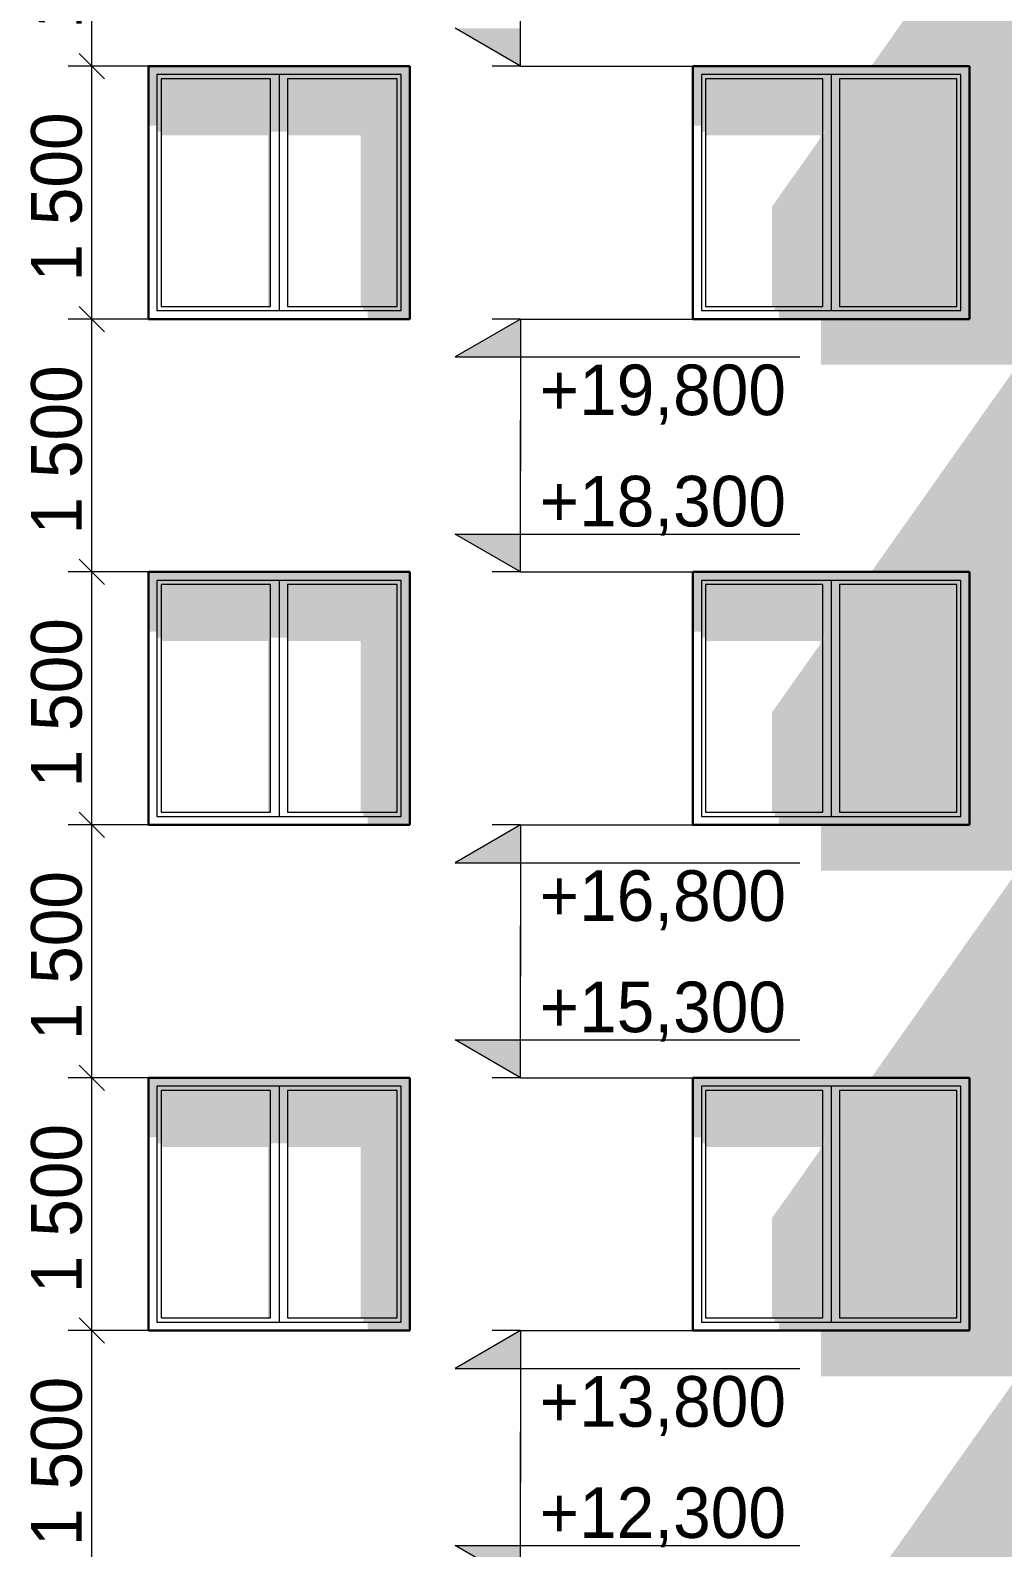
# Model space of a CAD drawing. Extents: x -73780 to 132552, y -11647 to 36957.
# Drawn here: x -68043 to -62275, y 12512 to 21512 of the extents above; entities that cross this region are included whole.
import ezdxf

# ---------------------------------------------------------------- set-up
doc = ezdxf.new("R2010")
doc.units = 0
doc.header["$MEASUREMENT"] = 0
doc.layers.add('0_Ном_пера__98', color=7, linetype='Continuous', lineweight=13, true_color=0x001f3e)
doc.layers.add('Интерьер- Перегородка', color=7, linetype='Continuous')
doc.layers.add('Окна ArchiCAD', color=7, linetype='Continuous')
for name, color, linetype, lineweight in [('Интерьер- Перегородка_Ном_пера__7', 7, 'Continuous', 5), ('Окна ArchiCAD_Ном_пера__1', 7, 'Continuous', 13), ('Окна ArchiCAD_Ном_пера__120', 7, 'Continuous', 13), ('Окна ArchiCAD_Ном_пера__41', 7, 'Continuous', 30), ('Окна ArchiCAD_Ном_пера__7', 7, 'Continuous', 5)]:
    doc.layers.add(name, color=color, linetype=linetype, lineweight=lineweight)
doc.styles.add('СГЕНЕРИР_СТИЛЬ_1', font='GOTHIC.TTF')
doc.styles.add('СГЕНЕРИР_СТИЛЬ_2', font='')
doc.styles.get('СГЕНЕРИР_СТИЛЬ_2').set_extended_font_data('Arial Unicode MS Кириллический')
doc.dimstyles.new('СГЕНЕРИР_СТИЛЬ__1', dxfattribs={"dimtxt": 300, "dimasz": 142.5, "dimexe": 0.18, "dimexo": 0, "dimgap": 0.09, "dimtad": 1, "dimdec": 0, "dimzin": 0, "dimdsep": 46, "dimtxsty": 'СГЕНЕРИР_СТИЛЬ_2', "dimblk": 'ARROWHEAD_6', "dimblk1": 'ARROWHEAD_6', "dimblk2": 'ARROWHEAD_6', "dimcen": 0.09, "dimclrd": 256, "dimclre": 256, "dimclrt": 256, "dimadec": 0, "dimazin": 0, "dimtfac": 1, "dimtdec": 4, "dimtmove": 0, "dimatfit": 3, "dimfxl": 0, "dimtolj": 1, "dimtzin": 0, "dimarcsym": 0})

# ---------------------------------------------------------------- blocks, each defined once
blk = doc.blocks.new('Элемент разреза_222', base_point=(-87179.4, 0))
at = {"layer": 'Окна ArchiCAD_Ном_пера__7', "linetype": 'Continuous'}
for points in [[(-62522.8, 15250), (-62472.8, 15250), (-62472.8, 15300), (-64112.8, 15300), (-64112.8, 15250), (-64062.8, 15250)], [(-64112.8, 15250), (-64112.8, 14946.4), (-64062.8, 14946.4), (-64062.8, 15250)], [(-64062.8, 15225), (-64037.8, 15225), (-63342.8, 15225), (-63292.8, 15225), (-63292.8, 15250), (-64062.8, 15250)], [(-64062.8, 15225), (-64062.8, 14911.1), (-64037.8, 14911.1), (-64037.8, 15225)], [(-64037.8, 14889.9), (-63357.8, 14889.9), (-63357.8, 14871.5), (-63642.7, 14468.6), (-63642.7, 13875), (-63342.8, 13875), (-63342.8, 15225), (-64037.8, 15225)], [(-63342.8, 14911.1), (-63329.8, 14911.1), (-63342.8, 14892.7), (-63342.8, 13875), (-63292.8, 13875), (-63292.8, 15225), (-63342.8, 15225)], [(-62522.8, 15250), (-63292.8, 15250), (-63292.8, 15225), (-63242.8, 15225), (-62547.8, 15225), (-62522.8, 15225)], [(-63292.8, 13875), (-63242.8, 13875), (-63242.8, 15225), (-63292.8, 15225)], [(-62547.8, 13875), (-62547.8, 15225), (-63242.8, 15225), (-63242.8, 13875)], [(-62547.8, 13875), (-62522.8, 13875), (-62522.8, 15225), (-62547.8, 15225)], [(-62522.8, 13850), (-62472.8, 13850), (-62472.8, 15250), (-62522.8, 15250)], [(-63292.8, 13875), (-63627.7, 13875), (-63627.7, 13850), (-63292.8, 13850)], [(-63242.8, 13875), (-63292.8, 13875), (-63292.8, 13850), (-62522.8, 13850), (-62522.8, 13875), (-62547.8, 13875)], [(-63602.7, 13800), (-62472.8, 13800), (-62472.8, 13850), (-62522.8, 13850), (-63602.7, 13850)]]:
    blk.add_hatch(color=256, dxfattribs=at).paths.add_polyline_path(points, flags=0)
at = {"layer": 'Окна ArchiCAD_Ном_пера__1', "linetype": 'Continuous'}
for p, q in [((-64062.8, 15250), (-64062.8, 13850)), ((-62522.8, 15250), (-64062.8, 15250)), ((-62522.8, 13850), (-62522.8, 15250)), ((-64062.8, 13850), (-62522.8, 13850))]:
    blk.add_line(p, q, dxfattribs=at)
at = {"layer": 'Окна ArchiCAD_Ном_пера__120', "linetype": 'Continuous'}
for p, q in [((-63342.8, 15225), (-64037.8, 15225)), ((-64037.8, 15225), (-64037.8, 13875)), ((-63342.8, 13875), (-63342.8, 15225)), ((-63292.8, 15250), (-63292.8, 15225)), ((-63292.8, 15225), (-63292.8, 13875)), ((-62547.8, 15225), (-63242.8, 15225)), ((-63242.8, 15225), (-63242.8, 13875)), ((-62547.8, 13875), (-62547.8, 15225)), ((-64037.8, 13875), (-63342.8, 13875)), ((-63292.8, 13875), (-63292.8, 13850)), ((-63242.8, 13875), (-62547.8, 13875))]:
    blk.add_line(p, q, dxfattribs=at)
at = {"layer": 'Окна ArchiCAD_Ном_пера__41', "linetype": 'Continuous'}
for p, q in [((-64112.8, 13800), (-64112.8, 15300)), ((-64112.8, 15300), (-62472.8, 15300)), ((-62472.8, 15300), (-62472.8, 13800)), ((-62472.8, 13800), (-64112.8, 13800))]:
    blk.add_line(p, q, dxfattribs=at)
blk = doc.blocks.new('Элемент разреза_224', base_point=(-87179.4, 0))
at = {"layer": 'Окна ArchiCAD_Ном_пера__7', "linetype": 'Continuous'}
for points in [[(-65842.8, 15250), (-65792.8, 15250), (-65792.8, 15300), (-67342.8, 15300), (-67342.8, 15250), (-67292.8, 15250)], [(-67342.8, 15250), (-67342.8, 14946.4), (-67292.8, 14946.4), (-67292.8, 15250)], [(-67292.8, 15225), (-67267.8, 15225), (-66617.8, 15225), (-66567.8, 15225), (-66567.8, 15250), (-67292.8, 15250)], [(-67292.8, 15225), (-67292.8, 14911.1), (-67267.8, 14911.1), (-67267.8, 15225)], [(-66617.8, 15225), (-67267.8, 15225), (-67267.8, 14889.9), (-66632.8, 14889.9), (-66632.8, 13875), (-66617.8, 13875)], [(-66567.8, 15225), (-66617.8, 15225), (-66617.8, 14911.1), (-66567.8, 14911.1)], [(-65842.8, 15250), (-66567.8, 15250), (-66567.8, 15225), (-66517.8, 15225), (-65867.8, 15225), (-65842.8, 15225)], [(-66517.8, 15225), (-66567.8, 15225), (-66567.8, 14911.1), (-66517.8, 14911.1)], [(-65867.8, 15225), (-66517.8, 15225), (-66517.8, 14889.9), (-66082.8, 14889.9), (-66082.8, 13875), (-65867.8, 13875)], [(-65867.8, 13875), (-65842.8, 13875), (-65842.8, 15225), (-65867.8, 15225)], [(-65842.8, 13850), (-65792.8, 13850), (-65792.8, 15250), (-65842.8, 15250)], [(-66067.8, 13875), (-66067.8, 13850), (-65842.8, 13850), (-65842.8, 13875)], [(-66042.8, 13800), (-65792.8, 13800), (-65792.8, 13850), (-65842.8, 13850), (-66042.8, 13850)]]:
    blk.add_hatch(color=256, dxfattribs=at).paths.add_polyline_path(points, flags=0)
at = {"layer": 'Окна ArchiCAD_Ном_пера__1', "linetype": 'Continuous'}
for p, q in [((-67292.8, 15250), (-67292.8, 13850)), ((-65842.8, 15250), (-67292.8, 15250)), ((-65842.8, 13850), (-65842.8, 15250)), ((-67292.8, 13850), (-65842.8, 13850))]:
    blk.add_line(p, q, dxfattribs=at)
at = {"layer": 'Окна ArchiCAD_Ном_пера__120', "linetype": 'Continuous'}
for p, q in [((-67267.8, 15225), (-67267.8, 13875)), ((-66617.8, 15225), (-67267.8, 15225)), ((-66617.8, 13875), (-66617.8, 15225)), ((-66567.8, 15250), (-66567.8, 15225)), ((-66567.8, 15225), (-66567.8, 13875)), ((-66517.8, 15225), (-66517.8, 13875)), ((-65867.8, 15225), (-66517.8, 15225)), ((-65867.8, 13875), (-65867.8, 15225)), ((-67267.8, 13875), (-66617.8, 13875)), ((-66567.8, 13875), (-66567.8, 13850)), ((-66517.8, 13875), (-65867.8, 13875))]:
    blk.add_line(p, q, dxfattribs=at)
at = {"layer": 'Окна ArchiCAD_Ном_пера__41', "linetype": 'Continuous'}
for p, q in [((-67342.8, 13800), (-67342.8, 15300)), ((-67342.8, 15300), (-65792.8, 15300)), ((-65792.8, 15300), (-65792.8, 13800)), ((-65792.8, 13800), (-67342.8, 13800))]:
    blk.add_line(p, q, dxfattribs=at)
blk = doc.blocks.new('Элемент разреза_232', base_point=(-87179.4, 0))
at = {"layer": 'Окна ArchiCAD_Ном_пера__7', "linetype": 'Continuous'}
for points in [[(-62522.8, 18250), (-62472.8, 18250), (-62472.8, 18300), (-64112.8, 18300), (-64112.8, 18250), (-64062.8, 18250)], [(-64112.8, 18250), (-64112.8, 17946.4), (-64062.8, 17946.4), (-64062.8, 18250)], [(-63292.8, 18250), (-64062.8, 18250), (-64062.8, 18225), (-64037.8, 18225), (-63342.8, 18225), (-63292.8, 18225)], [(-64062.8, 17911.1), (-64037.8, 17911.1), (-64037.8, 18225), (-64062.8, 18225)], [(-64037.8, 18225), (-64037.8, 17889.9), (-63357.8, 17889.9), (-63357.8, 17871.5), (-63642.7, 17468.6), (-63642.7, 16875), (-63342.8, 16875), (-63342.8, 18225)], [(-63342.8, 16875), (-63292.8, 16875), (-63292.8, 18225), (-63342.8, 18225), (-63342.8, 17911.1), (-63329.8, 17911.1), (-63342.8, 17892.7)], [(-62522.8, 18250), (-63292.8, 18250), (-63292.8, 18225), (-63242.8, 18225), (-62547.8, 18225), (-62522.8, 18225)], [(-63292.8, 16875), (-63242.8, 16875), (-63242.8, 18225), (-63292.8, 18225)], [(-62547.8, 16875), (-62547.8, 18225), (-63242.8, 18225), (-63242.8, 16875)], [(-62547.8, 16875), (-62522.8, 16875), (-62522.8, 18225), (-62547.8, 18225)], [(-62522.8, 16850), (-62472.8, 16850), (-62472.8, 18250), (-62522.8, 18250)], [(-63627.7, 16850), (-63292.8, 16850), (-63292.8, 16875), (-63627.7, 16875)], [(-63602.7, 16850), (-63602.7, 16800), (-62472.8, 16800), (-62472.8, 16850), (-62522.8, 16850)], [(-63242.8, 16875), (-63292.8, 16875), (-63292.8, 16850), (-62522.8, 16850), (-62522.8, 16875), (-62547.8, 16875)]]:
    blk.add_hatch(color=256, dxfattribs=at).paths.add_polyline_path(points, flags=0)
at = {"layer": 'Окна ArchiCAD_Ном_пера__1', "linetype": 'Continuous'}
for p, q in [((-64062.8, 18250), (-64062.8, 16850)), ((-62522.8, 18250), (-64062.8, 18250)), ((-62522.8, 16850), (-62522.8, 18250)), ((-64062.8, 16850), (-62522.8, 16850))]:
    blk.add_line(p, q, dxfattribs=at)
at = {"layer": 'Окна ArchiCAD_Ном_пера__120', "linetype": 'Continuous'}
for p, q in [((-63342.8, 18225), (-64037.8, 18225)), ((-64037.8, 18225), (-64037.8, 16875)), ((-63342.8, 16875), (-63342.8, 18225)), ((-63292.8, 18250), (-63292.8, 18225)), ((-63292.8, 18225), (-63292.8, 16875)), ((-63242.8, 18225), (-63242.8, 16875)), ((-62547.8, 18225), (-63242.8, 18225)), ((-62547.8, 16875), (-62547.8, 18225)), ((-64037.8, 16875), (-63342.8, 16875)), ((-63292.8, 16875), (-63292.8, 16850)), ((-63242.8, 16875), (-62547.8, 16875))]:
    blk.add_line(p, q, dxfattribs=at)
at = {"layer": 'Окна ArchiCAD_Ном_пера__41', "linetype": 'Continuous'}
for p, q in [((-62472.8, 18300), (-64112.8, 18300)), ((-64112.8, 18300), (-64112.8, 16800)), ((-62472.8, 16800), (-62472.8, 18300)), ((-64112.8, 16800), (-62472.8, 16800))]:
    blk.add_line(p, q, dxfattribs=at)
blk = doc.blocks.new('Элемент разреза_234', base_point=(-87179.4, 0))
at = {"layer": 'Окна ArchiCAD_Ном_пера__7', "linetype": 'Continuous'}
for points in [[(-65842.8, 18250), (-65792.8, 18250), (-65792.8, 18300), (-67342.8, 18300), (-67342.8, 18250), (-67292.8, 18250)], [(-67342.8, 18250), (-67342.8, 17946.4), (-67292.8, 17946.4), (-67292.8, 18250)], [(-66567.8, 18250), (-67292.8, 18250), (-67292.8, 18225), (-67267.8, 18225), (-66617.8, 18225), (-66567.8, 18225)], [(-67292.8, 18225), (-67292.8, 17911.1), (-67267.8, 17911.1), (-67267.8, 18225)], [(-66617.8, 18225), (-67267.8, 18225), (-67267.8, 17889.9), (-66632.8, 17889.9), (-66632.8, 16875), (-66617.8, 16875)], [(-66567.8, 18225), (-66617.8, 18225), (-66617.8, 17911.1), (-66567.8, 17911.1)], [(-65842.8, 18250), (-66567.8, 18250), (-66567.8, 18225), (-66517.8, 18225), (-65867.8, 18225), (-65842.8, 18225)], [(-66517.8, 18225), (-66567.8, 18225), (-66567.8, 17911.1), (-66517.8, 17911.1)], [(-66517.8, 17889.9), (-66082.8, 17889.9), (-66082.8, 16875), (-65867.8, 16875), (-65867.8, 18225), (-66517.8, 18225)], [(-65867.8, 16875), (-65842.8, 16875), (-65842.8, 18225), (-65867.8, 18225)], [(-65842.8, 16850), (-65792.8, 16850), (-65792.8, 18250), (-65842.8, 18250)], [(-66067.8, 16875), (-66067.8, 16850), (-65842.8, 16850), (-65842.8, 16875)], [(-66042.8, 16800), (-65792.8, 16800), (-65792.8, 16850), (-65842.8, 16850), (-66042.8, 16850)]]:
    blk.add_hatch(color=256, dxfattribs=at).paths.add_polyline_path(points, flags=0)
at = {"layer": 'Окна ArchiCAD_Ном_пера__1', "linetype": 'Continuous'}
for p, q in [((-67292.8, 18250), (-67292.8, 16850)), ((-65842.8, 18250), (-67292.8, 18250)), ((-65842.8, 16850), (-65842.8, 18250)), ((-67292.8, 16850), (-65842.8, 16850))]:
    blk.add_line(p, q, dxfattribs=at)
at = {"layer": 'Окна ArchiCAD_Ном_пера__120', "linetype": 'Continuous'}
for p, q in [((-66617.8, 18225), (-67267.8, 18225)), ((-67267.8, 18225), (-67267.8, 16875)), ((-66617.8, 16875), (-66617.8, 18225)), ((-66567.8, 18250), (-66567.8, 18225)), ((-66567.8, 18225), (-66567.8, 16875)), ((-66517.8, 18225), (-66517.8, 16875)), ((-65867.8, 18225), (-66517.8, 18225)), ((-65867.8, 16875), (-65867.8, 18225)), ((-67267.8, 16875), (-66617.8, 16875)), ((-66567.8, 16875), (-66567.8, 16850)), ((-66517.8, 16875), (-65867.8, 16875))]:
    blk.add_line(p, q, dxfattribs=at)
at = {"layer": 'Окна ArchiCAD_Ном_пера__41', "linetype": 'Continuous'}
for p, q in [((-65792.8, 18300), (-67342.8, 18300)), ((-67342.8, 18300), (-67342.8, 16800)), ((-65792.8, 16800), (-65792.8, 18300)), ((-67342.8, 16800), (-65792.8, 16800))]:
    blk.add_line(p, q, dxfattribs=at)
blk = doc.blocks.new('Элемент разреза_238', base_point=(-87179.4, 0))
at = {"layer": 'Окна ArchiCAD_Ном_пера__7', "linetype": 'Continuous'}
for points in [[(-62522.8, 21250), (-62472.8, 21250), (-62472.8, 21300), (-64112.8, 21300), (-64112.8, 21250), (-64062.8, 21250)], [(-64112.8, 21250), (-64112.8, 20946.4), (-64062.8, 20946.4), (-64062.8, 21250)], [(-63292.8, 21250), (-64062.8, 21250), (-64062.8, 21225), (-64037.8, 21225), (-63342.8, 21225), (-63292.8, 21225)], [(-62522.8, 21250), (-63292.8, 21250), (-63292.8, 21225), (-63242.8, 21225), (-62547.8, 21225), (-62522.8, 21225)], [(-62522.8, 19850), (-62472.8, 19850), (-62472.8, 21250), (-62522.8, 21250)], [(-64062.8, 20911.1), (-64037.8, 20911.1), (-64037.8, 21225), (-64062.8, 21225)], [(-64037.8, 21225), (-64037.8, 20889.9), (-63357.8, 20889.9), (-63357.8, 20871.5), (-63642.7, 20468.6), (-63642.7, 19875), (-63342.8, 19875), (-63342.8, 21225)], [(-63342.8, 20911.1), (-63329.8, 20911.1), (-63342.8, 20892.7), (-63342.8, 19875), (-63292.8, 19875), (-63292.8, 21225), (-63342.8, 21225)], [(-63292.8, 19875), (-63242.8, 19875), (-63242.8, 21225), (-63292.8, 21225)], [(-62547.8, 19875), (-62547.8, 21225), (-63242.8, 21225), (-63242.8, 19875)], [(-62547.8, 19875), (-62522.8, 19875), (-62522.8, 21225), (-62547.8, 21225)], [(-63627.7, 19850), (-63292.8, 19850), (-63292.8, 19875), (-63627.7, 19875)], [(-63602.7, 19800), (-62472.8, 19800), (-62472.8, 19850), (-62522.8, 19850), (-63602.7, 19850)], [(-63242.8, 19875), (-63292.8, 19875), (-63292.8, 19850), (-62522.8, 19850), (-62522.8, 19875), (-62547.8, 19875)]]:
    blk.add_hatch(color=256, dxfattribs=at).paths.add_polyline_path(points, flags=0)
at = {"layer": 'Окна ArchiCAD_Ном_пера__1', "linetype": 'Continuous'}
for p, q in [((-64062.8, 21250), (-64062.8, 19850)), ((-62522.8, 21250), (-64062.8, 21250)), ((-62522.8, 19850), (-62522.8, 21250)), ((-64062.8, 19850), (-62522.8, 19850))]:
    blk.add_line(p, q, dxfattribs=at)
at = {"layer": 'Окна ArchiCAD_Ном_пера__120', "linetype": 'Continuous'}
for p, q in [((-63292.8, 21250), (-63292.8, 21225)), ((-64037.8, 21225), (-64037.8, 19875)), ((-63342.8, 21225), (-64037.8, 21225)), ((-63342.8, 19875), (-63342.8, 21225)), ((-63292.8, 21225), (-63292.8, 19875)), ((-62547.8, 21225), (-63242.8, 21225)), ((-63242.8, 21225), (-63242.8, 19875)), ((-62547.8, 19875), (-62547.8, 21225)), ((-64037.8, 19875), (-63342.8, 19875)), ((-63292.8, 19875), (-63292.8, 19850)), ((-63242.8, 19875), (-62547.8, 19875))]:
    blk.add_line(p, q, dxfattribs=at)
at = {"layer": 'Окна ArchiCAD_Ном_пера__41', "linetype": 'Continuous'}
for p, q in [((-62472.8, 21300), (-64112.8, 21300)), ((-64112.8, 21300), (-64112.8, 19800)), ((-62472.8, 19800), (-62472.8, 21300)), ((-64112.8, 19800), (-62472.8, 19800))]:
    blk.add_line(p, q, dxfattribs=at)
blk = doc.blocks.new('Элемент разреза_240', base_point=(-87179.4, 0))
at = {"layer": 'Окна ArchiCAD_Ном_пера__7', "linetype": 'Continuous'}
for points in [[(-65842.8, 21250), (-65792.8, 21250), (-65792.8, 21300), (-67342.8, 21300), (-67342.8, 21250), (-67292.8, 21250)], [(-67342.8, 21250), (-67342.8, 20946.4), (-67292.8, 20946.4), (-67292.8, 21250)], [(-66567.8, 21250), (-67292.8, 21250), (-67292.8, 21225), (-67267.8, 21225), (-66617.8, 21225), (-66567.8, 21225)], [(-65842.8, 21250), (-66567.8, 21250), (-66567.8, 21225), (-66517.8, 21225), (-65867.8, 21225), (-65842.8, 21225)], [(-65842.8, 19850), (-65792.8, 19850), (-65792.8, 21250), (-65842.8, 21250)], [(-67292.8, 21225), (-67292.8, 20911.1), (-67267.8, 20911.1), (-67267.8, 21225)], [(-66617.8, 21225), (-67267.8, 21225), (-67267.8, 20889.9), (-66632.8, 20889.9), (-66632.8, 19875), (-66617.8, 19875)], [(-66567.8, 21225), (-66617.8, 21225), (-66617.8, 20911.1), (-66567.8, 20911.1)], [(-66517.8, 21225), (-66567.8, 21225), (-66567.8, 20911.1), (-66517.8, 20911.1)], [(-65867.8, 21225), (-66517.8, 21225), (-66517.8, 20889.9), (-66082.8, 20889.9), (-66082.8, 19875), (-65867.8, 19875)], [(-65867.8, 19875), (-65842.8, 19875), (-65842.8, 21225), (-65867.8, 21225)], [(-66067.8, 19875), (-66067.8, 19850), (-65842.8, 19850), (-65842.8, 19875)], [(-66042.8, 19800), (-65792.8, 19800), (-65792.8, 19850), (-65842.8, 19850), (-66042.8, 19850)]]:
    blk.add_hatch(color=256, dxfattribs=at).paths.add_polyline_path(points, flags=0)
at = {"layer": 'Окна ArchiCAD_Ном_пера__1', "linetype": 'Continuous'}
for p, q in [((-67292.8, 21250), (-67292.8, 19850)), ((-65842.8, 21250), (-67292.8, 21250)), ((-65842.8, 19850), (-65842.8, 21250)), ((-67292.8, 19850), (-65842.8, 19850))]:
    blk.add_line(p, q, dxfattribs=at)
at = {"layer": 'Окна ArchiCAD_Ном_пера__120', "linetype": 'Continuous'}
for p, q in [((-66567.8, 21250), (-66567.8, 21225)), ((-66617.8, 21225), (-67267.8, 21225)), ((-67267.8, 21225), (-67267.8, 19875)), ((-66617.8, 19875), (-66617.8, 21225)), ((-66567.8, 21225), (-66567.8, 19875)), ((-65867.8, 21225), (-66517.8, 21225)), ((-66517.8, 21225), (-66517.8, 19875)), ((-65867.8, 19875), (-65867.8, 21225)), ((-67267.8, 19875), (-66617.8, 19875)), ((-66567.8, 19875), (-66567.8, 19850)), ((-66517.8, 19875), (-65867.8, 19875))]:
    blk.add_line(p, q, dxfattribs=at)
at = {"layer": 'Окна ArchiCAD_Ном_пера__41', "linetype": 'Continuous'}
for p, q in [((-65792.8, 21300), (-67342.8, 21300)), ((-67342.8, 21300), (-67342.8, 19800)), ((-65792.8, 19800), (-65792.8, 21300)), ((-67342.8, 19800), (-65792.8, 19800))]:
    blk.add_line(p, q, dxfattribs=at)
blk = doc.blocks.new('Элемент разреза_141', base_point=(-87179.4, 0))
at = {"layer": 'Интерьер- Перегородка_Ном_пера__7', "linetype": 'Continuous'}
h = blk.add_hatch(color=256, dxfattribs=at)
h.paths.add_polyline_path([(-63352.7, 13528.7), (-62186, 13528.7), (-62630.5, 12900), (-61852.7, 12900), (-61852.7, 14000), (-60532.7, 14000), (-60532.7, 15300), (-58852.7, 15300), (-58852.7, 14000), (-58202.7, 14000), (-58202.7, 15650), (-61852.7, 15650), (-61852.7, 15800), (-61852.7, 15900), (-62630.5, 15900), (-63054.8, 15300), (-62472.8, 15300), (-62472.8, 13800), (-63352.7, 13800)], flags=0)
h.paths.add_polyline_path([(-61182.7, 15200), (-61182.7, 15350), (-61042.7, 15350), (-61042.7, 15200)], flags=0)
blk = doc.blocks.new('Элемент разреза_150', base_point=(-87179.4, 0))
at = {"layer": 'Интерьер- Перегородка_Ном_пера__7', "linetype": 'Continuous'}
h = blk.add_hatch(color=256, dxfattribs=at)
h.paths.add_polyline_path([(-63352.7, 10528.7), (-62186, 10528.7), (-62630.5, 9900), (-61852.7, 9900), (-61852.7, 11000), (-60532.7, 11000), (-60532.7, 12300), (-58852.7, 12300), (-58852.7, 11000), (-58202.7, 11000), (-58202.7, 12650), (-61852.7, 12650), (-61852.7, 12800), (-61852.7, 12900), (-62630.5, 12900), (-63054.8, 12300), (-62472.8, 12300), (-62472.8, 10800), (-63352.7, 10800)], flags=0)
h.paths.add_polyline_path([(-61182.7, 12200), (-61182.7, 12350), (-61042.7, 12350), (-61042.7, 12200)], flags=0)
blk = doc.blocks.new('Элемент разреза_151', base_point=(-87179.4, 0))
at = {"layer": 'Интерьер- Перегородка_Ном_пера__7', "linetype": 'Continuous'}
h = blk.add_hatch(color=256, dxfattribs=at)
h.paths.add_polyline_path([(-63352.7, 16528.7), (-62186, 16528.7), (-62630.5, 15900), (-61852.7, 15900), (-61852.7, 17000), (-60532.7, 17000), (-60532.7, 18300), (-58852.7, 18300), (-58852.7, 17000), (-58202.7, 17000), (-58202.7, 18650), (-61852.7, 18650), (-61852.7, 18800), (-61852.7, 18900), (-62630.5, 18900), (-63054.8, 18300), (-62472.8, 18300), (-62472.8, 16800), (-63352.7, 16800)], flags=0)
h.paths.add_polyline_path([(-61042.7, 18200), (-61182.7, 18200), (-61182.7, 18350), (-61042.7, 18350)], flags=0)
blk = doc.blocks.new('Элемент разреза_154', base_point=(-87179.4, 0))
at = {"layer": 'Интерьер- Перегородка_Ном_пера__7', "linetype": 'Continuous'}
h = blk.add_hatch(color=256, dxfattribs=at)
h.paths.add_polyline_path([(-62472.8, 19800), (-63352.7, 19800), (-63352.7, 19528.7), (-62186, 19528.7), (-62630.5, 18900), (-61852.7, 18900), (-61852.7, 20000), (-60532.7, 20000), (-60532.7, 21300), (-58852.7, 21300), (-58852.7, 20000), (-58202.7, 20000), (-58202.7, 21650), (-61852.7, 21650), (-61852.7, 21800), (-61852.7, 21900), (-62630.5, 21900), (-63054.8, 21300), (-62472.8, 21300)], flags=0)
h.paths.add_polyline_path([(-61182.7, 21350), (-61042.7, 21350), (-61042.7, 21200), (-61182.7, 21200)], flags=0)
blk = doc.blocks.new('Линейный размер_2', base_point=(-65134.7, 4800))
at = {"layer": '0_Ном_пера__98', "linetype": 'Continuous'}
for points in [[(-65134.7, 21300), (-65523.9, 21525), (-65134.7, 21525)], [(-65134.7, 19800), (-65523.9, 19575), (-65134.7, 19575)], [(-65134.7, 18300), (-65523.9, 18525), (-65134.7, 18525)], [(-65134.7, 16800), (-65523.9, 16575), (-65134.7, 16575)], [(-65134.7, 15300), (-65523.9, 15525), (-65134.7, 15525)], [(-65134.7, 13800), (-65523.9, 13575), (-65134.7, 13575)], [(-65134.7, 12300), (-65523.9, 12525), (-65134.7, 12525)]]:
    blk.add_hatch(color=256, dxfattribs=at).paths.add_polyline_path(points, flags=0)
for p, q in [((-65134.7, 21300), (-65134.7, 22200)), ((-65134.7, 21300), (-65523.9, 21525)), ((-65134.7, 21300), (-65303.4, 21300)), ((-65134.7, 21300), (-64112.8, 21300)), ((-65134.7, 19800), (-65523.9, 19575)), ((-65134.7, 19800), (-65303.4, 19800)), ((-65134.7, 19800), (-64112.8, 19800)), ((-65134.7, 19800), (-65134.7, 18900)), ((-65523.9, 19575), (-65134.7, 19575)), ((-65134.7, 19575), (-63477.7, 19575)), ((-65134.7, 18300), (-65134.7, 19200)), ((-65134.7, 18300), (-65523.9, 18525)), ((-65523.9, 18525), (-65134.7, 18525)), ((-65134.7, 18525), (-63477.7, 18525)), ((-65134.7, 18300), (-65303.4, 18300)), ((-65134.7, 18300), (-64112.8, 18300)), ((-65134.7, 16800), (-65523.9, 16575)), ((-65134.7, 16800), (-65303.4, 16800)), ((-65134.7, 16800), (-64112.8, 16800)), ((-65134.7, 16800), (-65134.7, 15900)), ((-65523.9, 16575), (-65134.7, 16575)), ((-65134.7, 16575), (-63477.7, 16575)), ((-65134.7, 15300), (-65134.7, 16200)), ((-65134.7, 15300), (-65523.9, 15525)), ((-65523.9, 15525), (-65134.7, 15525)), ((-65134.7, 15525), (-63477.7, 15525)), ((-65134.7, 15300), (-65303.4, 15300)), ((-65134.7, 15300), (-64112.8, 15300)), ((-65134.7, 13800), (-65523.9, 13575)), ((-65134.7, 13800), (-65303.4, 13800)), ((-65134.7, 13800), (-64112.8, 13800)), ((-65134.7, 13800), (-65134.7, 12900)), ((-65523.9, 13575), (-65134.7, 13575)), ((-65134.7, 13575), (-63477.7, 13575)), ((-65134.7, 12300), (-65134.7, 13200)), ((-65134.7, 12300), (-65523.9, 12525)), ((-65523.9, 12525), (-65134.7, 12525)), ((-65134.7, 12525), (-63477.7, 12525))]:
    blk.add_line(p, q, dxfattribs=at)
at = {"layer": '0_Ном_пера__98', "char_height": 300, "attachment_point": 1, "style": 'СГЕНЕРИР_СТИЛЬ_1'}
for s, insert in [('{+19,800}', (-65022.2, 19530)), ('{+18,300}', (-65022.2, 18870)), ('{+16,800}', (-65022.2, 16530)), ('{+15,300}', (-65022.2, 15870)), ('{+13,800}', (-65022.2, 13530)), ('{+12,300}', (-65022.2, 12870))]:
    blk.add_mtext(s, dxfattribs=dict(at, insert=insert))
blk = doc.blocks.new('*D423', base_point=(-87179.4, 0))
at = {"layer": '0_Ном_пера__98', "linetype": 'Continuous'}
for p, q in [((-67753.7, 13875), (-67603.7, 13725)), ((-67342.8, 13800), (-67819.4, 13800)), ((-67678.7, 12300), (-67678.7, 13800)), ((-67753.7, 12375), (-67603.7, 12225)), ((-67342.8, 12300), (-67819.4, 12300))]:
    blk.add_line(p, q, dxfattribs=at)
at = {"layer": '0_Ном_пера__98', "insert": (-68038.7, 12522), "char_height": 300, "attachment_point": 1, "rotation": 90, "style": 'СГЕНЕРИР_СТИЛЬ_1'}
blk.add_mtext('{1\xa0500}', dxfattribs=at)
blk = doc.blocks.new('ARROWHEAD_6')
at = {"linetype": 'Continuous'}
for p, q in [((0, 0), (-1, 0)), ((-0.5, -0.5), (0.5, 0.5))]:
    blk.add_line(p, q, dxfattribs=at)
blk = doc.blocks.new('*D424', base_point=(-87179.4, 0))
at = {"layer": '0_Ном_пера__98', "linetype": 'Continuous'}
for p, q in [((-67342.8, 15300), (-67819.4, 15300)), ((-67753.7, 15375), (-67603.7, 15225)), ((-67678.7, 13800), (-67678.7, 15300)), ((-67753.7, 13875), (-67603.7, 13725)), ((-67342.8, 13800), (-67819.4, 13800))]:
    blk.add_line(p, q, dxfattribs=at)
at = {"layer": '0_Ном_пера__98', "insert": (-68038.7, 14022), "char_height": 300, "attachment_point": 1, "rotation": 90, "style": 'СГЕНЕРИР_СТИЛЬ_1'}
blk.add_mtext('{1\xa0500}', dxfattribs=at)
blk = doc.blocks.new('*D425', base_point=(-87179.4, 0))
at = {"layer": '0_Ном_пера__98', "linetype": 'Continuous'}
for p, q in [((-67753.7, 16875), (-67603.7, 16725)), ((-67342.8, 16800), (-67819.4, 16800)), ((-67678.7, 15300), (-67678.7, 16800)), ((-67342.8, 15300), (-67819.4, 15300)), ((-67753.7, 15375), (-67603.7, 15225))]:
    blk.add_line(p, q, dxfattribs=at)
at = {"layer": '0_Ном_пера__98', "insert": (-68038.7, 15522), "char_height": 300, "attachment_point": 1, "rotation": 90, "style": 'СГЕНЕРИР_СТИЛЬ_1'}
blk.add_mtext('{1\xa0500}', dxfattribs=at)
blk = doc.blocks.new('*D426', base_point=(-87179.4, 0))
at = {"layer": '0_Ном_пера__98', "linetype": 'Continuous'}
for p, q in [((-67753.7, 18375), (-67603.7, 18225)), ((-67342.8, 18300), (-67819.4, 18300)), ((-67678.7, 16800), (-67678.7, 18300)), ((-67753.7, 16875), (-67603.7, 16725)), ((-67342.8, 16800), (-67819.4, 16800))]:
    blk.add_line(p, q, dxfattribs=at)
at = {"layer": '0_Ном_пера__98', "insert": (-68038.7, 17022), "char_height": 300, "attachment_point": 1, "rotation": 90, "style": 'СГЕНЕРИР_СТИЛЬ_1'}
blk.add_mtext('{1\xa0500}', dxfattribs=at)
blk = doc.blocks.new('*D427', base_point=(-87179.4, 0))
at = {"layer": '0_Ном_пера__98', "linetype": 'Continuous'}
for p, q in [((-67342.8, 19800), (-67819.4, 19800)), ((-67753.7, 19875), (-67603.7, 19725)), ((-67678.7, 18300), (-67678.7, 19800)), ((-67753.7, 18375), (-67603.7, 18225)), ((-67342.8, 18300), (-67819.4, 18300))]:
    blk.add_line(p, q, dxfattribs=at)
at = {"layer": '0_Ном_пера__98', "insert": (-68038.7, 18522), "char_height": 300, "attachment_point": 1, "rotation": 90, "style": 'СГЕНЕРИР_СТИЛЬ_1'}
blk.add_mtext('{1\xa0500}', dxfattribs=at)
blk = doc.blocks.new('*D428', base_point=(-87179.4, 0))
at = {"layer": '0_Ном_пера__98', "linetype": 'Continuous'}
for p, q in [((-67753.7, 21375), (-67603.7, 21225)), ((-67342.8, 21300), (-67819.4, 21300)), ((-67678.7, 19800), (-67678.7, 21300)), ((-67342.8, 19800), (-67819.4, 19800)), ((-67753.7, 19875), (-67603.7, 19725))]:
    blk.add_line(p, q, dxfattribs=at)
at = {"layer": '0_Ном_пера__98', "insert": (-68038.7, 20022), "char_height": 300, "attachment_point": 1, "rotation": 90, "style": 'СГЕНЕРИР_СТИЛЬ_1'}
blk.add_mtext('{1\xa0500}', dxfattribs=at)
blk = doc.blocks.new('*D429', base_point=(-87179.4, 0))
at = {"layer": '0_Ном_пера__98', "linetype": 'Continuous'}
for p, q in [((-67753.7, 22875), (-67603.7, 22725)), ((-67342.8, 22800), (-67819.4, 22800)), ((-67678.7, 21300), (-67678.7, 22800)), ((-67753.7, 21375), (-67603.7, 21225)), ((-67342.8, 21300), (-67819.4, 21300))]:
    blk.add_line(p, q, dxfattribs=at)
at = {"layer": '0_Ном_пера__98', "insert": (-68038.7, 21522), "char_height": 300, "attachment_point": 1, "rotation": 90, "style": 'СГЕНЕРИР_СТИЛЬ_1'}
blk.add_mtext('{1\xa0500}', dxfattribs=at)
blk = doc.blocks.new('*D430', base_point=(-87179.4, 0))
at = {"layer": '0_Ном_пера__98', "linetype": 'Continuous'}
for p, q in [((-67342.8, 24300), (-67819.4, 24300)), ((-67753.7, 24375), (-67603.7, 24225)), ((-67678.7, 22800), (-67678.7, 24300)), ((-67753.7, 22875), (-67603.7, 22725)), ((-67342.8, 22800), (-67819.4, 22800))]:
    blk.add_line(p, q, dxfattribs=at)
at = {"layer": '0_Ном_пера__98', "insert": (-68038.7, 23022), "char_height": 300, "attachment_point": 1, "rotation": 90, "style": 'СГЕНЕРИР_СТИЛЬ_1'}
blk.add_mtext('{1\xa0500}', dxfattribs=at)
blk = doc.blocks.new('*D431', base_point=(-87179.4, 0))
at = {"layer": '0_Ном_пера__98', "linetype": 'Continuous'}
for p, q in [((-67753.7, 25875), (-67603.7, 25725)), ((-67342.8, 25800), (-67819.4, 25800)), ((-67678.7, 24300), (-67678.7, 25800)), ((-67342.8, 24300), (-67819.4, 24300)), ((-67753.7, 24375), (-67603.7, 24225))]:
    blk.add_line(p, q, dxfattribs=at)
at = {"layer": '0_Ном_пера__98', "insert": (-68038.7, 24522), "char_height": 300, "attachment_point": 1, "rotation": 90, "style": 'СГЕНЕРИР_СТИЛЬ_1'}
blk.add_mtext('{1\xa0500}', dxfattribs=at)
blk = doc.blocks.new('*D432', base_point=(-87179.4, 0))
at = {"layer": '0_Ном_пера__98', "linetype": 'Continuous'}
for p, q in [((-67603.7, 27225), (-67753.7, 27375)), ((-67678.7, 27300), (-67678.7, 27412.5)), ((-67342.8, 27300), (-67819.4, 27300)), ((-67678.7, 25800), (-67678.7, 27300)), ((-67753.7, 25875), (-67603.7, 25725)), ((-67342.8, 25800), (-67819.4, 25800))]:
    blk.add_line(p, q, dxfattribs=at)
at = {"layer": '0_Ном_пера__98', "insert": (-68038.7, 26022), "char_height": 300, "attachment_point": 1, "rotation": 90, "style": 'СГЕНЕРИР_СТИЛЬ_1'}
blk.add_mtext('{1\xa0500}', dxfattribs=at)

msp = doc.modelspace()

# ---------------------------------------------------------------- block references
at = {"linetype": 'Continuous'}
msp.add_blockref('Линейный размер_2', (-65134.7, 4800), dxfattribs=at)
at = {"layer": 'Интерьер- Перегородка'}
for name in ['Элемент разреза_154', 'Элемент разреза_151', 'Элемент разреза_141', 'Элемент разреза_150']:
    msp.add_blockref(name, (-87179.4, 0), dxfattribs=at)
at = {"layer": 'Окна ArchiCAD'}
for name in ['Элемент разреза_240', 'Элемент разреза_238', 'Элемент разреза_234', 'Элемент разреза_232', 'Элемент разреза_224', 'Элемент разреза_222']:
    msp.add_blockref(name, (-87179.4, 0), dxfattribs=at)

# ---------------------------------------------------------------- dimensions: what is measured, and where the dimension line sits
at = {"linetype": 'Continuous'}
for p1, p2, picture, middle in [((-67342.8, 25800), (-67342.8, 27300), '*D432', (-67888.7, 26536.3)), ((-67342.8, 24300), (-67342.8, 25800), '*D431', (-67888.7, 25036.3)), ((-67342.8, 22800), (-67342.8, 24300), '*D430', (-67888.7, 23536.3)), ((-67342.8, 21300), (-67342.8, 22800), '*D429', (-67888.7, 22036.3)), ((-67342.8, 19800), (-67342.8, 21300), '*D428', (-67888.7, 20536.3)), ((-67342.8, 18300), (-67342.8, 19800), '*D427', (-67888.7, 19036.3)), ((-67342.8, 16800), (-67342.8, 18300), '*D426', (-67888.7, 17536.3)), ((-67342.8, 15300), (-67342.8, 16800), '*D425', (-67888.7, 16036.3)), ((-67342.8, 13800), (-67342.8, 15300), '*D424', (-67888.7, 14536.3)), ((-67342.8, 12300), (-67342.8, 13800), '*D423', (-67888.7, 13036.3))]:
    dim = msp.add_linear_dim(base=(-67678.7, 4800), p1=p1, p2=p2, angle=90, dimstyle='СГЕНЕРИР_СТИЛЬ__1', dxfattribs=at)
    dim.commit()
    dim.dimension.update_dxf_attribs({"geometry": picture, "text_midpoint": middle})

doc.saveas('drawing.dxf')
